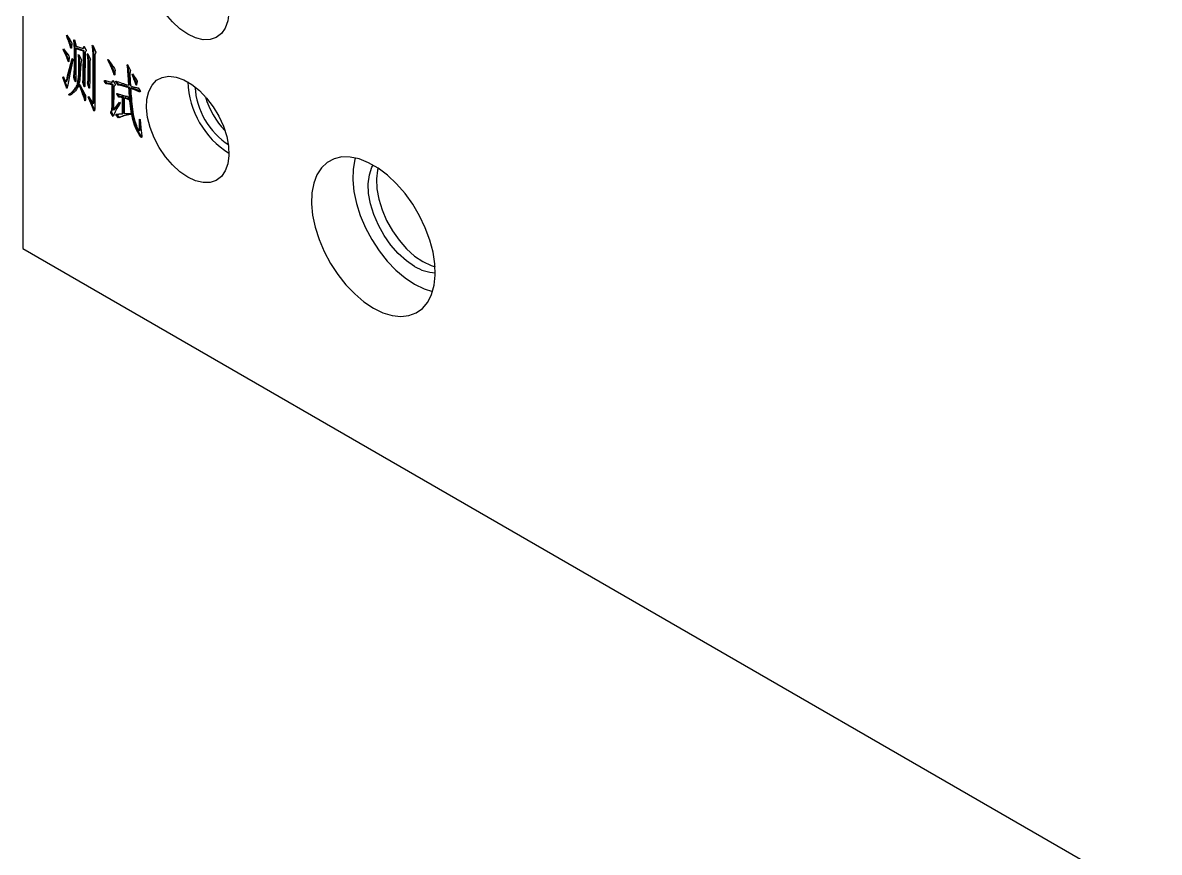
# Model space of a CAD drawing. Extents: x 2 to 292, y 3 to 207.
# Drawn here: x 243.65 to 263.13, y 134.4 to 148.63 of the extents above; entities that cross this region are included whole.
import ezdxf

# ---------------------------------------------------------------- set-up
doc = ezdxf.new("R2010")
doc.units = 0
doc.linetypes.add('SLD-实线', pattern=[0])
doc.layers.get('0').update_dxf_attribs({"linetype": 'CONTINUOUS'})

msp = doc.modelspace()

# ---------------------------------------------------------------- linework, layer by layer
at = {"color": 7, "linetype": 'SLD-实线'}
for p, q in [((243.64598006, 192.11238978), (243.64598006, 144.75302405)), ((244.3947125, 148.40314584), (244.40088912, 148.4148904)), ((244.40493055, 148.40904459), (244.3947125, 148.40314584)), ((244.4049584, 148.3773957), (244.3947125, 148.40314584)), ((244.40088912, 148.4148904), (244.41309485, 148.39723177)), ((244.41910055, 148.38555979), (244.4049584, 148.3773957)), ((244.41309485, 148.39723177), (244.45166554, 148.33860066)), ((244.41910055, 148.38555979), (244.41654013, 148.39199367)), ((244.45166554, 148.33860066), (244.47607489, 148.29980231)), ((244.48632079, 148.25874192), (244.48315766, 148.21706948)), ((244.52293375, 148.3315612), (244.5340837, 148.32982231)), ((244.52896075, 148.25639761), (244.52293375, 148.3315612)), ((244.5431029, 148.2645617), (244.52896075, 148.25639761)), ((244.53197425, 148.17357801), (244.52896075, 148.25639761)), ((244.5340837, 148.32982231), (244.55954883, 148.22342803)), ((244.5431029, 148.2645617), (244.53977751, 148.30603034)), ((244.5461164, 148.1817421), (244.5431029, 148.2645617)), ((244.33775736, 148.16251057), (244.34484014, 148.17599515)), ((244.34972193, 148.16941757), (244.33775736, 148.16251057)), ((244.35207254, 148.13771717), (244.33775736, 148.16251057)), ((244.34484014, 148.17599515), (244.35704376, 148.15955448)), ((244.36621468, 148.14588126), (244.35207254, 148.13771717)), ((244.35704376, 148.15955448), (244.39576617, 148.11023145)), ((244.36621468, 148.14588126), (244.36186723, 148.15341126)), ((244.39576617, 148.11023145), (244.42831197, 148.0679552)), ((244.4790225, 148.18997485), (244.47502122, 148.18766496)), ((244.5310702, 147.81706927), (244.53197425, 148.17357801)), ((244.5461164, 148.1817421), (244.53197425, 148.17357801)), ((244.54521235, 147.82523336), (244.5461164, 148.1817421)), ((244.57263519, 148.18765916), (244.55849305, 148.17949508)), ((244.55849305, 148.17949508), (244.55849305, 147.7532173)), ((244.68656468, 148.13496587), (244.55849305, 148.17949508)), ((244.55954883, 148.22342803), (244.62961164, 148.19829309)), ((244.70070682, 148.14312996), (244.57263519, 148.18765916)), ((244.59811952, 148.07553926), (244.60731174, 148.07962837)), ((244.60731174, 148.07962837), (244.65100538, 147.991072)), ((244.62961164, 148.19829309), (244.67948401, 148.18359468)), ((244.67948401, 148.18359468), (244.69168763, 148.21291441)), ((244.69362615, 148.19175877), (244.67948401, 148.18359468)), ((244.68460696, 147.70859909), (244.68656468, 148.13496587)), ((244.70070682, 148.14312996), (244.68656468, 148.13496587)), ((244.69887765, 148.21706512), (244.69168763, 148.21291441)), ((244.69362615, 148.19175877), (244.70231262, 148.21262547)), ((244.6987491, 147.71676317), (244.70070682, 148.14312996)), ((244.70690475, 148.20534771), (244.72935637, 148.16419965)), ((244.75165627, 148.08555771), (244.76084639, 148.09086599)), ((244.76084797, 148.09086396), (244.75165627, 148.08555771)), ((244.76084639, 148.09086599), (244.80559581, 148.0027441)), ((244.8381416, 148.23537336), (244.8483875, 148.23885299)), ((244.8483875, 148.23885299), (244.9002197, 148.12315312)), ((244.86750087, 148.05623748), (244.85335872, 148.04807339)), ((244.86961032, 147.34200363), (244.86750087, 148.05623748)), ((244.41610835, 147.71327173), (244.48722484, 147.98922909)), ((244.4302505, 147.72143582), (244.50136698, 147.99739318)), ((244.43451088, 147.9587889), (244.43237914, 147.95755827)), ((244.44051559, 148.02437148), (244.43750209, 147.9733922)), ((244.50349773, 147.98331483), (244.45573482, 147.74085409)), ((244.48722484, 147.98922909), (244.49445724, 148.01324093)), ((244.50136698, 147.99739318), (244.48722484, 147.98922909)), ((244.49445724, 148.01324093), (244.50666086, 147.99801822)), ((244.50136698, 147.99739318), (244.50294959, 148.00264843)), ((244.50666086, 147.99801822), (244.50349773, 147.98331483)), ((244.62341161, 147.96573896), (244.60926947, 147.95757487)), ((244.71413715, 148.03796868), (244.71308347, 147.6568404)), ((244.77709799, 148.02612805), (244.76295584, 148.01796396)), ((244.76491567, 147.98272977), (244.76295584, 148.01796396)), ((244.77905781, 147.99089385), (244.76491567, 147.98272977)), ((244.78116726, 147.95453054), (244.76702512, 147.94636646)), ((244.76702512, 147.69494891), (244.76702512, 147.94636646)), ((244.77905781, 147.99089385), (244.77709799, 148.02612805)), ((244.78116726, 147.70311299), (244.78116726, 147.95453054)), ((244.79339219, 147.91826952), (244.79339219, 147.62579063)), ((244.85546817, 147.33383954), (244.85335872, 148.04807339)), ((244.88183735, 148.03041507), (244.8839468, 147.26224433)), ((245.10211996, 147.98780845), (245.10829869, 148.00059697)), ((245.11277686, 147.99396055), (245.10211996, 147.98780845)), ((245.43480611, 147.90032073), (245.44294256, 147.90971716)), ((245.44477358, 147.90607483), (245.43480611, 147.90032073)), ((245.44294256, 147.90971716), (245.49371897, 147.80872029)), ((244.33173036, 147.68907987), (244.34077086, 147.69917237)), ((244.34288103, 147.69551702), (244.33173036, 147.68907987)), ((244.33881314, 147.66863565), (244.33173036, 147.68907987)), ((244.35295528, 147.67679973), (244.33881314, 147.66863565)), ((244.37331666, 147.57703292), (244.33881314, 147.66863565)), ((244.34077086, 147.69917237), (244.34996309, 147.68325218)), ((244.34996309, 147.68325218), (244.37030316, 147.64575901)), ((244.35295528, 147.67679973), (244.35205755, 147.67939131)), ((244.3874588, 147.585197), (244.35295528, 147.67679973)), ((244.39983545, 147.64854568), (244.41610835, 147.71327173)), ((244.4139776, 147.65670977), (244.4302505, 147.72143582)), ((244.4302505, 147.72143582), (244.41610835, 147.71327173)), ((244.45573482, 147.74085409), (244.42831197, 147.61575111)), ((244.5370759, 147.69734951), (244.52293375, 147.68918542)), ((244.53001653, 147.66508732), (244.52293375, 147.68918542)), ((244.53797995, 147.73788896), (244.5238378, 147.72972487)), ((244.54415868, 147.67325141), (244.53001653, 147.66508732)), ((244.54116648, 147.63046358), (244.53001653, 147.66508732)), ((244.54521235, 147.82523336), (244.5310702, 147.81706927)), ((244.54415868, 147.67325141), (244.5370759, 147.69734951)), ((244.55530862, 147.63862767), (244.54415868, 147.67325141)), ((244.55849305, 147.7532173), (244.5563836, 147.66987524)), ((244.6987491, 147.71676317), (244.68460696, 147.70859909)), ((244.78116726, 147.70311299), (244.76702512, 147.69494891)), ((245.20593397, 147.85741158), (245.21813759, 147.838535)), ((245.22007611, 147.76344246), (245.20593397, 147.75527837)), ((245.21000114, 147.74231682), (245.20593397, 147.75527837)), ((245.22396508, 147.75037803), (245.21000114, 147.74231682)), ((245.22400842, 147.75091162), (245.22007611, 147.76344246)), ((245.22732982, 147.79216587), (245.22326054, 147.74162209)), ((245.46416537, 147.80574588), (245.45002323, 147.7975818)), ((245.45303673, 147.73355232), (245.45002323, 147.7975818)), ((245.46717887, 147.74171641), (245.45303673, 147.73355232)), ((245.46222685, 147.55321275), (245.45303673, 147.73355232)), ((245.46717887, 147.74171641), (245.46416537, 147.80574588)), ((245.47636899, 147.56137684), (245.46717887, 147.74171641)), ((245.51918199, 147.73521208), (245.52626266, 147.74643596)), ((245.5299059, 147.74140286), (245.51918199, 147.73521208)), ((245.52626266, 147.74643596), (245.56995841, 147.68606417)), ((245.56995841, 147.68606417), (245.59135426, 147.65492127)), ((244.3874588, 147.585197), (244.37331666, 147.57703292)), ((244.38552028, 147.5418009), (244.37331666, 147.57703292)), ((244.39966242, 147.54996499), (244.38552028, 147.5418009)), ((244.39966242, 147.54996499), (244.3874588, 147.585197)), ((244.38864546, 147.61484214), (244.40278761, 147.62300622)), ((244.4139776, 147.65670977), (244.39983545, 147.64854568)), ((244.42831197, 147.61575111), (244.41203907, 147.53345168)), ((244.55530862, 147.63862767), (244.54116648, 147.63046358)), ((244.61544819, 147.55226211), (244.62252886, 147.56226803)), ((244.62509202, 147.55782937), (244.61544819, 147.55226211)), ((244.62252886, 147.53303706), (244.61544819, 147.55226211)), ((244.62252886, 147.56226803), (244.63473248, 147.54112953)), ((244.63517493, 147.54033747), (244.62252886, 147.53303706)), ((244.65100538, 147.46492294), (244.62252886, 147.53303706)), ((244.63473248, 147.54112953), (244.67240123, 147.47362343)), ((244.66514753, 147.47308703), (244.64258, 147.52706561)), ((244.66514753, 147.47308703), (244.65100538, 147.46492294)), ((244.67240123, 147.47362343), (244.71308347, 147.40316093)), ((244.69166632, 147.63263828), (244.67752418, 147.62447419)), ((244.69257037, 147.60288662), (244.67842823, 147.59472254)), ((244.68566063, 147.57053806), (244.67842823, 147.59472254)), ((244.69980277, 147.57870215), (244.68566063, 147.57053806)), ((244.69470113, 147.54409183), (244.68566063, 147.57053806)), ((244.69980277, 147.57870215), (244.69257037, 147.60288662)), ((244.70884327, 147.55225592), (244.69470113, 147.54409183)), ((244.70884327, 147.55225592), (244.69980277, 147.57870215)), ((244.71308347, 147.6568404), (244.71097403, 147.56184074)), ((244.77604431, 147.58514586), (244.76190217, 147.57698177)), ((244.77003862, 147.5500147), (244.76190217, 147.57698177)), ((244.77709799, 147.62560015), (244.76295584, 147.61743606)), ((244.78418076, 147.55817878), (244.77003862, 147.5500147)), ((244.77922874, 147.51878426), (244.77003862, 147.5500147)), ((244.78418076, 147.55817878), (244.77604431, 147.58514586)), ((244.79337088, 147.52694835), (244.77922874, 147.51878426)), ((244.79337088, 147.52694835), (244.78418076, 147.55817878)), ((244.79339219, 147.62579063), (244.79233641, 147.53244462)), ((245.06442991, 147.62780264), (245.05028777, 147.61963856)), ((245.07876639, 147.57501118), (245.05028777, 147.61963856)), ((245.05239722, 147.63721214), (245.06656066, 147.63251563)), ((245.09290854, 147.58317527), (245.06442991, 147.62780264)), ((245.06656066, 147.63251563), (245.12050231, 147.61668603)), ((245.09290854, 147.58317527), (245.07876639, 147.57501118)), ((245.12050231, 147.61668603), (245.14686938, 147.60964236)), ((245.14686938, 147.60964236), (245.17338817, 147.60129314)), ((245.17338817, 147.60129314), (245.19161879, 147.62835151)), ((245.18753032, 147.60945723), (245.17338817, 147.60129314)), ((245.17640167, 147.18615004), (245.18046884, 147.55858013)), ((245.19461099, 147.56674421), (245.18046884, 147.55858013)), ((245.18753032, 147.60945723), (245.20079182, 147.62914047)), ((245.19054382, 147.19431413), (245.19461099, 147.56674421)), ((245.1965965, 147.63122508), (245.19161879, 147.62835151)), ((245.20698764, 147.48689712), (245.20382452, 147.12334203)), ((245.20894747, 147.61608596), (245.22522037, 147.57972276)), ((245.24661622, 147.62478797), (245.26077756, 147.62026668)), ((245.26075836, 147.61416194), (245.24661622, 147.60599785)), ((245.28021568, 147.55615236), (245.24661622, 147.60599785)), ((245.29435783, 147.56431644), (245.26075836, 147.61416194)), ((245.29435783, 147.56431644), (245.28021568, 147.55615236)), ((245.47636899, 147.56137684), (245.46222685, 147.55321275)), ((245.47938249, 147.51735666), (245.46524035, 147.50919258)), ((245.48769197, 147.62550779), (245.49175915, 147.54329787)), ((245.49175915, 147.54329787), (245.54148189, 147.52624992)), ((245.50891479, 147.50744178), (245.49477264, 147.4992777)), ((245.58816983, 147.61306109), (245.57402769, 147.604897)), ((245.58321781, 147.57384056), (245.57402769, 147.604897)), ((245.59735995, 147.58200465), (245.58321781, 147.57384056)), ((245.58728708, 147.56435888), (245.58321781, 147.57384056)), ((245.59927892, 147.57128162), (245.58728708, 147.56435888)), ((245.59735995, 147.58200465), (245.58816983, 147.61306109)), ((245.59992037, 147.57603677), (245.59735995, 147.58200465)), ((245.60461365, 147.61072928), (245.59843493, 147.5650559)), ((245.62390005, 147.51155577), (245.65749952, 147.45579449)), ((244.44953479, 147.40373205), (244.43539264, 147.39556796)), ((244.43539264, 147.39556796), (244.44247542, 147.40087483)), ((244.44247542, 147.37494852), (244.43539264, 147.39556796)), ((244.45661756, 147.40903892), (244.44247542, 147.40087483)), ((244.45661756, 147.38311261), (244.44247542, 147.37494852)), ((244.45467904, 147.38095428), (244.44247542, 147.37494852)), ((244.44953479, 147.40373205), (244.45661756, 147.40903892)), ((244.45661756, 147.38311261), (244.44953479, 147.40373205)), ((244.46882118, 147.38911837), (244.45467904, 147.38095428)), ((244.46882118, 147.38911837), (244.45661756, 147.38311261)), ((244.71902239, 147.29506012), (244.71097403, 147.29041389)), ((244.7222736, 147.35905616), (244.72016415, 147.30511906)), ((244.76792917, 147.34922796), (244.77515946, 147.35914873)), ((244.77795054, 147.35501317), (244.76792917, 147.34922796)), ((244.77711929, 147.32513128), (244.76792917, 147.34922796)), ((244.77515946, 147.35914873), (244.78419996, 147.34575083)), ((244.79126143, 147.33329536), (244.77711929, 147.32513128)), ((244.83000515, 147.20412652), (244.77711929, 147.32513128)), ((244.78419996, 147.34575083), (244.82804743, 147.27102395)), ((244.79126143, 147.33329536), (244.79080203, 147.33449989)), ((244.8441473, 147.2122906), (244.79126143, 147.33329536)), ((244.85335872, 147.27763931), (244.85546817, 147.33383954)), ((244.86750087, 147.28580339), (244.85335872, 147.27763931)), ((244.86961032, 147.34200363), (244.85546817, 147.33383954)), ((244.86750087, 147.28580339), (244.86961032, 147.34200363)), ((245.27702915, 147.40520043), (245.26288701, 147.39703634)), ((245.29136563, 147.34997305), (245.26288701, 147.39703634)), ((245.26484683, 147.41121642), (245.28021568, 147.40582405)), ((245.27702915, 147.40520043), (245.27585747, 147.40735273)), ((245.30550778, 147.35813714), (245.27702915, 147.40520043)), ((245.30550778, 147.35813714), (245.29136563, 147.34997305)), ((245.37059726, 147.34874879), (245.35645512, 147.34058471)), ((245.35645512, 147.06463523), (245.35645512, 147.34058471)), ((245.37059726, 147.07279932), (245.37059726, 147.34874879)), ((245.40103361, 147.33952997), (245.38689146, 147.33136588)), ((245.38689146, 147.33136588), (245.38689146, 147.06829074)), ((245.45497525, 147.32248363), (245.44083311, 147.31431954)), ((245.46524035, 147.30597134), (245.44083311, 147.31431954)), ((245.44188678, 147.36886612), (245.4673498, 147.32249974)), ((245.47938249, 147.31413543), (245.45497525, 147.32248363)), ((245.47938249, 147.31413543), (245.46524035, 147.30597134)), ((245.65920294, 147.44372896), (245.65448602, 147.44100594)), ((244.8441473, 147.2122906), (244.83000515, 147.20412652)), ((244.851401, 147.14949565), (244.83000515, 147.20412652)), ((244.86554315, 147.15765974), (244.8441473, 147.2122906)), ((244.84750874, 147.23858382), (244.86165089, 147.24674791)), ((244.86554315, 147.25752981), (244.851401, 147.24936572)), ((244.86554315, 147.15765974), (244.851401, 147.14949565)), ((244.87730212, 147.13131597), (244.86554315, 147.15765974)), ((244.8839468, 147.21404923), (244.88183735, 147.19073263)), ((244.8839468, 147.26224433), (244.8839468, 147.21404923)), ((245.17125742, 147.08800447), (245.15711528, 147.07984039)), ((245.17321725, 147.11158022), (245.1590751, 147.10341614)), ((245.20229857, 147.03733744), (245.17125742, 147.08800447)), ((245.19054382, 147.19431413), (245.17640167, 147.18615004)), ((245.20382452, 147.12334203), (245.30552908, 147.26315264)), ((245.21796666, 147.13150612), (245.20382452, 147.12334203)), ((245.21796666, 147.13150612), (245.30889217, 147.25649946)), ((245.30552908, 147.26315264), (245.3147192, 147.24497296)), ((245.19372824, 147.02007752), (245.15711528, 147.07984039)), ((245.26376975, 147.05112644), (245.24962761, 147.04296236)), ((245.28925618, 146.99189826), (245.24962761, 147.04296236)), ((245.25068339, 147.05992747), (245.26695628, 147.059929)), ((245.30338779, 147.00007572), (245.26376975, 147.05112644)), ((245.31044077, 147.00414831), (245.2927631, 146.99394321)), ((245.37059726, 147.07279932), (245.35645512, 147.06463523)), ((245.38689146, 147.06829074), (245.49371897, 147.07238902)), ((245.49371897, 147.07238902), (245.49884192, 147.04942352)), ((245.64725362, 146.80628521), (245.64936307, 146.97314314)), ((245.64936307, 146.97314314), (245.66156669, 146.96836006)), ((245.66139577, 146.8144493), (245.66308796, 146.94826903)), ((245.66156669, 146.96836006), (245.67271664, 146.82098948)), ((245.64419165, 146.77718171), (245.6583338, 146.78534579)), ((245.66139577, 146.8144493), (245.64725362, 146.80628521)), ((245.67271664, 146.82098948), (245.68492237, 146.68362547)), ((245.67977811, 146.68065214), (245.66563597, 146.67248805)), ((245.68562388, 146.67303103), (245.67977811, 146.68065214)), ((245.68492237, 146.68362547), (245.68597604, 146.66770574)), ((243.64598006, 144.75302405), (285.3652783, 120.66898582))]:
    msp.add_line(p, q, dxfattribs=at)
at = {"color": 7, "linetype": 'SLD-实线', "flags": 128}
for points in [[(246.4744066, 148.42772325), (246.34058614, 148.51973157), (246.21160203, 148.63792703), (246.09211571, 148.77803811), (245.98644724, 148.93499868), (245.89841512, 149.10313668), (245.83119933, 149.27637598), (245.78723173, 149.44845427), (245.76810128, 149.61315292), (245.77449706, 149.76451848), (245.80618939, 149.8970817), (245.86203396, 150.00604971), (245.94000985, 150.08748496), (246.03730163, 150.13844389), (246.15039216, 150.15708402), (246.27519109, 150.14273332), (246.4071908, 150.09590971), (246.54162028, 150.01830522), (246.67362211, 149.91272399), (246.79842103, 149.78298491), (246.91151051, 149.63377384), (247.00880229, 149.47048421), (247.08677818, 149.29901993), (247.14262275, 149.12557514), (247.17431613, 148.95642014), (247.18071191, 148.79767016), (247.1615804, 148.65505967), (247.11761281, 148.53374528), (247.05039807, 148.43811107), (246.96236595, 148.3716128), (246.85669748, 148.33665445), (246.73721116, 148.33449934), (246.60822705, 148.36522576), (246.4744066, 148.42772325)], [(246.4744066, 145.97810071), (246.34058614, 146.07011025), (246.21160203, 146.18830572), (246.09211571, 146.32841436), (245.98644724, 146.48537493), (245.89841512, 146.65351293), (245.83119933, 146.82675345), (245.78723173, 146.99883173), (245.76810128, 147.16353038), (245.77449706, 147.31489595), (245.80618939, 147.44745917), (245.86203396, 147.55642718), (245.94000985, 147.63786243), (246.03730163, 147.68882135), (246.15039216, 147.70746148), (246.27519109, 147.69311079), (246.4071908, 147.64628718), (246.54162028, 147.56868269), (246.67362211, 147.46310146), (246.79842103, 147.33336238), (246.91151051, 147.18415131), (247.00880229, 147.02086168), (247.08677818, 146.84939739), (247.14262275, 146.67595261), (247.17431613, 146.50679761), (247.18071191, 146.34804762), (247.1615804, 146.20543713), (247.11761281, 146.08412275), (247.05039807, 145.98848732), (246.96236595, 145.92198905), (246.85669748, 145.8870307), (246.73721116, 145.88487802), (246.60822705, 145.91560444), (246.4744066, 145.97810071)], [(249.65638724, 143.73291237), (249.81829541, 143.65379745), (249.97640931, 143.6052473), (250.12702318, 143.58839619), (250.26660406, 143.60364349), (250.39188346, 143.65062752), (250.49992269, 143.72824867), (250.58818978, 143.8346883), (250.65461638, 143.96745127), (250.6976462, 144.12342321), (250.71626879, 144.29895318), (250.71004897, 144.48992186), (250.67913215, 144.69185653), (250.62424325, 144.90002293), (250.54666776, 145.10954203), (250.44822642, 145.31550204), (250.33122361, 145.51307697), (250.19840414, 145.6976331), (250.0528795, 145.86484828), (249.89806148, 146.01080004), (249.73757998, 146.13206908), (249.5751945, 146.22581223), (249.41471194, 146.28983179), (249.25989392, 146.32262911), (249.11436928, 146.32343311), (248.98154981, 146.29222706), (248.864547, 146.22974071), (248.76610566, 146.13743866), (248.68853017, 146.0174863), (248.63364128, 145.87269328), (248.60272445, 145.70645441), (248.59650463, 145.52266698), (248.61512827, 145.32563522), (248.65815704, 145.11998272), (248.72458364, 144.91052523), (248.81285178, 144.70217398), (248.92089101, 144.49981338), (249.04616936, 144.30818544), (249.18575129, 144.13178089), (249.33636411, 143.97473753), (249.49447801, 143.84073325), (249.65638724, 143.73291237)], [(249.34854103, 146.30752644), (249.34074807, 146.28089734), (249.30983125, 146.11465847), (249.30361143, 145.93087104), (249.32223507, 145.73383929), (249.36526384, 145.52818678), (249.43169044, 145.31872929), (249.51995858, 145.11037804), (249.62799781, 144.90801745), (249.75327616, 144.71638951), (249.89285809, 144.53998495), (250.04347091, 144.3829416), (250.20158481, 144.24893732), (250.36349404, 144.14111644)], [(250.36349404, 144.44731895), (250.22145283, 144.54407909), (250.08397614, 144.66725509), (249.95548515, 144.81288811), (249.84010604, 144.97629406), (249.74155091, 145.1522249), (249.66298391, 145.33502368), (249.60693282, 145.5188144), (249.57519835, 145.69769298), (249.5687994, 145.86590737), (249.58794355, 146.01805224), (249.63201335, 146.14923744), (249.65093413, 146.18566539)], [(249.73741284, 146.13217956), (249.7293649, 146.09969305), (249.71022075, 145.94754818), (249.71661969, 145.77933378), (249.74835416, 145.6004552), (249.80440526, 145.41666449), (249.88297225, 145.23386571), (249.98152739, 145.05793487), (250.09690649, 144.89452891), (250.22539748, 144.7488959), (250.36287418, 144.6257199), (250.50491538, 144.52895976)], [(250.50491538, 144.52895976), (250.64695658, 144.46172261), (250.71396059, 144.44056552)], [(250.36349404, 144.14111644), (250.52540221, 144.06200151), (250.67133989, 144.01612462)]]:
    msp.add_lwpolyline(points, dxfattribs=at)
at = {"color": 7, "linetype": 'SLD-实线'}
for centre, radius, start, end in [((247.99485478, 147.67237681), 1.52167851, 182.30482435, 237.689803038), ((247.86388295, 147.59744639), 1.26758871, 183.182760316, 237.430588416), ((248.0985356, 147.73223281), 1.37238447, 195.910578127, 224.084099947), ((250.74177516, 145.05040462), 0.71190514, 237.902304543, 268.008238977)]:
    msp.add_arc(centre, radius, start, end, dxfattribs=at)
for points, knots in [([(244.47502052, 148.18766511), (244.47436979, 148.18784146), (244.4729655, 148.18822203), (244.47095429, 148.19041174), (244.46961945, 148.19345244), (244.46834434, 148.19730237), (244.46685638, 148.2027097), (244.46518192, 148.21002929), (244.46255338, 148.22033159), (244.45784365, 148.23452544), (244.45171401, 148.25299514), (244.44390425, 148.27448592), (244.435934, 148.29664085), (244.42839949, 148.31709006), (244.42166374, 148.33457501), (244.4159513, 148.34913198), (244.41115856, 148.36053528), (244.4081551, 148.36896017), (244.40582686, 148.37420924), (244.40514751, 148.37670014), (244.40495773, 148.37739597)], [0, 0, 0, 0, 0.0132842984, 0.0286679546, 0.0401835726, 0.060509159, 0.0886441275, 0.1247361335, 0.1761661698, 0.2503090861, 0.3456231348, 0.4639770066, 0.5850574985, 0.690812298, 0.7826377919, 0.8578122757, 0.9180907887, 0.9610597504, 0.9891221124, 1, 1, 1, 1]), ([(244.4820279, 148.20744825), (244.48120281, 148.21072271), (244.47837559, 148.22194291), (244.47026084, 148.24928198), (244.45562251, 148.28941908), (244.43803207, 148.33753492), (244.42541008, 148.36955396), (244.41910055, 148.38555979)], [0, 0, 0, 0, 0.0555743157, 0.1904296872, 0.4603195847, 0.7302221354, 1, 1, 1, 1]), ([(244.47607523, 148.29980255), (244.47777405, 148.29649226), (244.48060215, 148.29098148), (244.48396597, 148.28324335), (244.48520027, 148.27620744), (244.4857002, 148.26931947), (244.48612383, 148.26320901), (244.48627369, 148.25981298), (244.48632097, 148.25874159)], [0, 0, 0, 0, 0.2391319468, 0.3980921553, 0.5391626639, 0.7403666182, 0.9180895342, 1, 1, 1, 1]), ([(244.43237921, 147.95755795), (244.4316643, 147.95773802), (244.43013394, 147.95812378), (244.42744354, 147.96185782), (244.42509592, 147.9680873), (244.42178305, 147.97619717), (244.41775053, 147.98708801), (244.41202826, 148.00110618), (244.4044179, 148.02054668), (244.3949601, 148.04412559), (244.38473114, 148.06947335), (244.37382905, 148.09397933), (244.36322414, 148.1166248), (244.35569464, 148.13086573), (244.3520722, 148.13771702)], [0.00000655014, 0.00000655014, 0.00000655014, 0.00000655014, 0.01493523053, 0.03196401334, 0.06302426615, 0.1169981312, 0.16428647688, 0.24053664315, 0.3461288286, 0.48160380122, 0.62578873641, 0.76024314405, 0.88465011805, 0.99999398315, 0.99999398315, 0.99999398315, 0.99999398315]), ([(244.44652135, 147.96572204), (244.44580644, 147.9659021), (244.44427608, 147.96628787), (244.44158567, 147.9700219), (244.43923805, 147.97625138), (244.43592518, 147.98436125), (244.43189267, 147.9952521), (244.4261704, 148.00927026), (244.41856003, 148.02871077), (244.40910224, 148.05228967), (244.39887328, 148.07763743), (244.38797119, 148.10214341), (244.37736628, 148.12478888), (244.36983677, 148.13902981), (244.36621433, 148.1458811)], [0.00000655014, 0.00000655014, 0.00000655014, 0.00000655014, 0.01493523053, 0.03196401334, 0.06302426615, 0.1169981312, 0.16428647688, 0.24053664315, 0.3461288286, 0.48160380122, 0.62578873641, 0.76024314405, 0.88465011805, 0.99999398315, 0.99999398315, 0.99999398315, 0.99999398315]), ([(244.42831197, 148.0679552), (244.43104218, 148.06402008), (244.43647751, 148.05618601), (244.44008096, 148.04043028), (244.44035034, 148.03047706), (244.44051559, 148.02437148)], [0, 0, 0, 0, 0.280657616, 0.5587353294, 1, 1, 1, 1]), ([(244.48315766, 148.21706948), (244.48263245, 148.21119757), (244.48184688, 148.20241491), (244.47977408, 148.19327862), (244.47907038, 148.18809234), (244.4769534, 148.18717693), (244.4756708, 148.18750089), (244.47502122, 148.18766496)], [0, 0, 0, 0, 0.5007135258, 0.748920396, 0.8758938654, 0.9371446349, 1, 1, 1, 1]), ([(244.60926985, 147.95757432), (244.60897391, 147.96511129), (244.60838422, 147.98012908), (244.60754629, 147.9994107), (244.60647177, 148.01666252), (244.60432677, 148.03324083), (244.60166002, 148.05318568), (244.59936213, 148.06769616), (244.59812008, 148.07553932)], [0, 0, 0, 0, 0.1966965631, 0.3919274996, 0.5021607208, 0.6413107103, 0.8061222873, 1, 1, 1, 1]), ([(244.62341161, 147.96573896), (244.6228876, 147.98707694), (244.62210568, 148.01891756), (244.61682834, 148.05271892), (244.61508761, 148.06386831)], [0, 0, 0, 0, 0.6701497844, 1, 1, 1, 1]), ([(244.6916878, 148.21291417), (244.692257, 148.21480978), (244.69314819, 148.21777771), (244.69694222, 148.21980457), (244.70232632, 148.21337646), (244.70509933, 148.20851436), (244.70690518, 148.20534795)], [0, 0, 0, 0, 0.27853517481, 0.43609846353, 0.63274933467, 0.99996246423, 0.99996246423, 0.99996246423, 0.99996246423]), ([(244.72528709, 148.13714504), (244.72211493, 148.12967593), (244.71573013, 148.11464238), (244.71501151, 148.07893948), (244.71446881, 148.05350976), (244.71413715, 148.03796868)], [0, 0, 0, 0, 0.2774363326, 0.5584134874, 1, 1, 1, 1]), ([(244.72935596, 148.16420016), (244.73078882, 148.1617121), (244.73321895, 148.15749233), (244.73487355, 148.15157673), (244.73378219, 148.14822401), (244.73198614, 148.14518516), (244.72911451, 148.14130768), (244.72666871, 148.1386466), (244.7252878, 148.13714414)], [0, 0, 0, 0, 0.20634053, 0.3499545357, 0.4340639588, 0.5640859702, 0.7538811108, 1, 1, 1, 1]), ([(244.76295584, 148.01796396), (244.76102443, 148.03052295), (244.75757546, 148.0529498), (244.75346492, 148.07559414), (244.75165627, 148.08555771)], [0, 0, 0, 0, 0.5599976987, 1, 1, 1, 1]), ([(244.77709799, 148.02612805), (244.77519368, 148.03867811), (244.77276471, 148.05468595), (244.76986587, 148.07084829), (244.76923971, 148.07433944)], [0, 0, 0, 0, 0.7839950934, 1, 1, 1, 1]), ([(244.85335872, 148.04807339), (244.85256361, 148.06886083), (244.851254, 148.10309944), (244.8490312, 148.15104509), (244.8436814, 148.19319413), (244.83998835, 148.22131246), (244.8381416, 148.23537336)], [0, 0, 0, 0, 0.3400030537, 0.5600129868, 0.7799792536, 1, 1, 1, 1]), ([(244.86750087, 148.05623748), (244.86670614, 148.07702486), (244.86539717, 148.11126338), (244.86317086, 148.15920953), (244.85862987, 148.19506475), (244.85576926, 148.21688525), (244.85475145, 148.224649)], [0, 0, 0, 0, 0.3771651481, 0.621222012, 0.865230437, 1, 1, 1, 1]), ([(244.9002197, 148.12315312), (244.89365259, 148.10838138), (244.88190032, 148.08194642), (244.88185663, 148.04619067), (244.88183735, 148.03041507)], [0, 0, 0, 0, 0.5587953737, 1, 1, 1, 1]), ([(244.43750209, 147.9733922), (244.43712188, 147.96987914), (244.43658823, 147.9649483), (244.4356735, 147.95833618), (244.43345614, 147.95781259), (244.43237914, 147.95755827)], [0, 0, 0, 0, 0.5603091332, 0.7864373458, 1, 1, 1, 1]), ([(244.44247584, 147.4008741), (244.44287852, 147.40110415), (244.44456561, 147.40206803), (244.44821492, 147.40444449), (244.45446242, 147.40818154), (244.46137829, 147.41215733), (244.4682543, 147.41673667), (244.47451388, 147.42179726), (244.48155743, 147.42829815), (244.48977654, 147.43563272), (244.49859163, 147.44479005), (244.50854462, 147.45490352), (244.51922491, 147.46660093), (244.53460008, 147.48349959), (244.55264601, 147.50665743), (244.56994854, 147.53861009), (244.58292153, 147.57329342), (244.59024642, 147.61113148), (244.59484918, 147.64789225), (244.59925102, 147.68052246), (244.60239902, 147.70899443), (244.60471765, 147.73364713), (244.60644786, 147.75561668), (244.60766003, 147.77603241), (244.60839769, 147.79556465), (244.60898971, 147.82016308), (244.60922275, 147.8501921), (244.60976545, 147.88565906), (244.61004869, 147.92122858), (244.60953032, 147.94541922), (244.60926985, 147.95757432)], [0.00000143657, 0.00000143657, 0.00000143657, 0.00000143657, 0.00279292931, 0.01169710268, 0.02618647501, 0.04661051657, 0.05971284202, 0.07583278708, 0.0946478488, 0.11647249614, 0.14121052362, 0.16916162799, 0.19984117307, 0.23359729423, 0.30239576992, 0.36776398438, 0.43100124847, 0.49234692915, 0.5499865259, 0.60032951254, 0.64359527466, 0.67982690607, 0.71154176059, 0.74172365559, 0.76989302523, 0.79656444914, 0.84791717029, 0.89828254652, 0.94888994206, 1, 1, 1, 1]), ([(244.65100538, 147.991072), (244.64529583, 147.94630534), (244.63384471, 147.85652088), (244.63198964, 147.71156284), (244.61461632, 147.56758169), (244.55829673, 147.44606102), (244.48921906, 147.40265703), (244.45467904, 147.38095428)], [0, 0, 0, 0, 0.1860645323, 0.3731728892, 0.5600759955, 0.7800304131, 1, 1, 1, 1]), ([(244.45661798, 147.40903818), (244.45702065, 147.40926823), (244.45870774, 147.41023211), (244.46235705, 147.41260857), (244.46860456, 147.41634562), (244.47552042, 147.42032141), (244.48239644, 147.42490075), (244.48865601, 147.42996134), (244.49569957, 147.43646223), (244.50391868, 147.4437968), (244.51273376, 147.45295414), (244.52268676, 147.4630676), (244.53336705, 147.47476501), (244.54874222, 147.49166367), (244.56678815, 147.51482151), (244.58409068, 147.54677417), (244.59706366, 147.5814575), (244.60438856, 147.61929556), (244.60899132, 147.65605633), (244.61339316, 147.68868654), (244.61654115, 147.71715851), (244.61885979, 147.74181121), (244.62059, 147.76378077), (244.62180217, 147.78419649), (244.62253983, 147.80372874), (244.62313185, 147.82832716), (244.62336489, 147.85835618), (244.62390759, 147.89382315), (244.62419082, 147.92939266), (244.62367246, 147.9535833), (244.62341199, 147.9657384)], [0.00000143657, 0.00000143657, 0.00000143657, 0.00000143657, 0.00279292931, 0.01169710268, 0.02618647501, 0.04661051657, 0.05971284202, 0.07583278708, 0.0946478488, 0.11647249614, 0.14121052362, 0.16916162799, 0.19984117307, 0.23359729423, 0.30239576992, 0.36776398438, 0.43100124847, 0.49234692915, 0.5499865259, 0.60032951254, 0.64359527466, 0.67982690607, 0.71154176059, 0.74172365559, 0.76989302523, 0.79656444914, 0.84791717029, 0.89828254652, 0.94888994206, 1, 1, 1, 1]), ([(244.76702512, 147.94636646), (244.76665842, 147.95314047), (244.76600357, 147.96523758), (244.7652481, 147.97738468), (244.76491567, 147.98272977)], [0, 0, 0, 0, 0.55996952133, 1, 1, 1, 1]), ([(244.78116726, 147.95453054), (244.78080057, 147.96130456), (244.78014571, 147.97340167), (244.77939024, 147.98554876), (244.77905781, 147.99089385)], [0, 0, 0, 0, 0.55996952133, 1, 1, 1, 1]), ([(244.80559633, 148.00274346), (244.80453271, 147.9992428), (244.80261863, 147.99294299), (244.80016899, 147.98439128), (244.79847398, 147.97772159), (244.79730572, 147.97184608), (244.79675345, 147.96428982), (244.79579879, 147.9533094), (244.79459717, 147.93747506), (244.79382748, 147.92521092), (244.79339184, 147.91826958)], [0, 0, 0, 0, 0.138570266, 0.2493714869, 0.3342538928, 0.3933485359, 0.464860213, 0.5888916286, 0.7673178123, 1, 1, 1, 1]), ([(245.20593358, 147.75527851), (245.20059035, 147.77056314), (245.19041477, 147.799671), (245.1773632, 147.83237667), (245.16763318, 147.85396182), (245.16180665, 147.86692104), (245.15469493, 147.88196729), (245.14639187, 147.89905535), (245.13706448, 147.91824507), (245.12644846, 147.93950592), (245.1147526, 147.96295666), (245.10645139, 147.97928729), (245.10212012, 147.98780804)], [0, 0, 0, 0, 0.1945655262, 0.3705279808, 0.4167811805, 0.4724345769, 0.5373130933, 0.611445153, 0.6943375902, 0.7865082657, 0.8886075442, 1, 1, 1, 1]), ([(245.10829869, 148.00059697), (245.12633612, 147.97369501), (245.15854571, 147.92565595), (245.19145427, 147.87826396), (245.20593397, 147.85741158)], [0, 0, 0, 0, 0.5600019979, 1, 1, 1, 1]), ([(245.22007611, 147.76344246), (245.2033731, 147.80744498), (245.17705617, 147.87677443), (245.14244395, 147.94413179), (245.12979967, 147.96873828)], [0, 0, 0, 0, 0.63468735453, 1, 1, 1, 1]), ([(245.45002328, 147.79758128), (245.44931825, 147.80670271), (245.44795014, 147.82440294), (245.44434132, 147.85083458), (245.44030548, 147.87588451), (245.43659924, 147.89235139), (245.43480552, 147.90032087)], [0, 0, 0, 0, 0.27405887815, 0.53181382736, 0.7734078395, 0.99999241063, 0.99999241063, 0.99999241063, 0.99999241063]), ([(245.46416537, 147.80574588), (245.46262287, 147.82446535), (245.46032763, 147.85231985), (245.45429917, 147.88149369), (245.45232211, 147.89106141)], [0, 0, 0, 0, 0.6720445997, 1, 1, 1, 1]), ([(244.52293442, 147.68918475), (244.52205872, 147.69209465), (244.52029248, 147.69796372), (244.51914223, 147.70542183), (244.51943274, 147.71147606), (244.52020275, 147.71698058), (244.52177017, 147.72314191), (244.52311542, 147.72742353), (244.52383846, 147.72972479)], [0, 0, 0, 0, 0.1847459183, 0.372620656, 0.4836814048, 0.6249430032, 0.7984156987, 1, 1, 1, 1]), ([(244.52383846, 147.72972479), (244.5249942, 147.7332723), (244.5270033, 147.73943911), (244.52888072, 147.74744832), (244.52950204, 147.7541672), (244.52971032, 147.7605531), (244.53012644, 147.76842743), (244.52992299, 147.78137007), (244.53021939, 147.79779334), (244.53079353, 147.81079265), (244.53107075, 147.81706906)], [0, 0, 0, 0, 0.1436048046, 0.2496350895, 0.3026753199, 0.3743479085, 0.461071397, 0.5665481703, 0.7907179672, 1, 1, 1, 1]), ([(244.53707656, 147.69734883), (244.53620086, 147.70025873), (244.53443462, 147.7061278), (244.53328436, 147.71358591), (244.53357488, 147.71964014), (244.53434488, 147.72514466), (244.53591231, 147.73130599), (244.53725755, 147.73558761), (244.53798059, 147.73788887)], [0, 0, 0, 0, 0.1847459183, 0.372620656, 0.4836814048, 0.6249430032, 0.7984156987, 1, 1, 1, 1]), ([(244.53798059, 147.73788887), (244.53913634, 147.74143638), (244.54114543, 147.74760319), (244.54302286, 147.7556124), (244.54364417, 147.76233128), (244.54385246, 147.76871718), (244.54426857, 147.77659151), (244.54406512, 147.78953415), (244.54436153, 147.80595742), (244.54493567, 147.81895673), (244.54521288, 147.82523315)], [0, 0, 0, 0, 0.1436048046, 0.2496350895, 0.3026753199, 0.3743479085, 0.461071397, 0.5665481703, 0.7907179672, 1, 1, 1, 1]), ([(244.55638375, 147.66987486), (244.55628228, 147.66558376), (244.55609151, 147.6575161), (244.55583875, 147.64617357), (244.55539907, 147.63656466), (244.55482422, 147.6285916), (244.55406076, 147.62237133), (244.55337301, 147.61756069), (244.55252691, 147.61449173), (244.55155512, 147.61234311), (244.54902141, 147.61245174), (244.54632165, 147.61682947), (244.5436756, 147.62263658), (244.54210552, 147.62753355), (244.54116581, 147.63046442)], [0, 0, 0, 0, 0.1640845183, 0.3084938396, 0.4333262976, 0.5364876412, 0.6224793792, 0.6868386224, 0.7346037752, 0.7620070085, 0.7953186455, 0.8365831829, 0.9021936662, 1, 1, 1, 1]), ([(244.67752418, 147.62447419), (244.68005755, 147.6393514), (244.68458336, 147.66592925), (244.68459974, 147.69555614), (244.68460696, 147.70859909)], [0, 0, 0, 0, 0.5597596861, 1, 1, 1, 1]), ([(244.69166632, 147.63263828), (244.69419969, 147.64751549), (244.6987255, 147.67409334), (244.69874189, 147.70372022), (244.6987491, 147.71676317)], [0, 0, 0, 0, 0.5597596861, 1, 1, 1, 1]), ([(244.76295584, 147.61743606), (244.7644058, 147.63145682), (244.76699611, 147.65650463), (244.76701625, 147.68319759), (244.76702512, 147.69494891)], [0, 0, 0, 0, 0.5597596111, 1, 1, 1, 1]), ([(244.77709799, 147.62560015), (244.77854794, 147.6396209), (244.78113826, 147.66466872), (244.7811584, 147.69136168), (244.78116726, 147.70311299)], [0, 0, 0, 0, 0.5597596111, 1, 1, 1, 1]), ([(245.22326093, 147.74162182), (245.22306358, 147.73934493), (245.22272248, 147.73540967), (245.22167574, 147.73090547), (245.22005155, 147.72840565), (245.21667699, 147.72893972), (245.21262327, 147.73489389), (245.21096447, 147.73959064), (245.21000174, 147.74231654)], [0, 0, 0, 0, 0.2303914204, 0.398194945, 0.5064996849, 0.5894222878, 0.7617086798, 1, 1, 1, 1]), ([(245.21813759, 147.838535), (245.22108365, 147.83407939), (245.2269157, 147.82525904), (245.22847509, 147.80862607), (245.22776652, 147.79844227), (245.22732982, 147.79216587)], [0, 0, 0, 0, 0.281441076, 0.5571428492, 1, 1, 1, 1]), ([(245.49371835, 147.80872082), (245.49225263, 147.80442744), (245.48972002, 147.79700899), (245.48695488, 147.78605313), (245.48563565, 147.77507076), (245.48433138, 147.7631932), (245.48388022, 147.74932127), (245.4829703, 147.73838057), (245.48301122, 147.7292387), (245.48318257, 147.72171645), (245.48349055, 147.71179499), (245.48390917, 147.69936835), (245.48477345, 147.68438321), (245.48540404, 147.66706956), (245.48654833, 147.64710506), (245.48729562, 147.63298601), (245.48769145, 147.62550749)], [0, 0, 0, 0, 0.0862723766, 0.1490683829, 0.2060839476, 0.2749083196, 0.3517951684, 0.431451186, 0.4582666535, 0.4971138542, 0.5498525525, 0.6137151478, 0.6915250146, 0.7813372095, 0.8841796145, 1, 1, 1, 1]), ([(245.57402769, 147.604897), (245.56475675, 147.62938355), (245.54819798, 147.67311882), (245.52804965, 147.71623557), (245.51918199, 147.73521208)], [0, 0, 0, 0, 0.5598809827, 1, 1, 1, 1]), ([(245.58816983, 147.61306109), (245.57895932, 147.63755805), (245.56478947, 147.67524521), (245.54752744, 147.71239953), (245.54148587, 147.72540324)], [0, 0, 0, 0, 0.65000818527, 1, 1, 1, 1]), ([(244.37030302, 147.64575962), (244.37251958, 147.64139661), (244.37638315, 147.63379164), (244.38178809, 147.62396371), (244.38496142, 147.6183139), (244.38849568, 147.61365646), (244.39043755, 147.61830375), (244.39284214, 147.62365585), (244.3960195, 147.63505099), (244.39843944, 147.64361051), (244.39983486, 147.64854625)], [0, 0, 0, 0, 0.16727127502, 0.29156303313, 0.36989174362, 0.4065365167, 0.45324961995, 0.56673320626, 0.75016229383, 1, 1, 1, 1]), ([(244.41203935, 147.5334522), (244.41100172, 147.52861679), (244.40921558, 147.52029321), (244.40620748, 147.51003442), (244.40442201, 147.50440419), (244.40129147, 147.50151518), (244.39794505, 147.50780074), (244.39514048, 147.51484705), (244.39046956, 147.52718086), (244.38732264, 147.53647829), (244.38552096, 147.54180129)], [0, 0, 0, 0, 0.2237284614, 0.3851212587, 0.4858443993, 0.5268445495, 0.5731938598, 0.6651070078, 0.8082656145, 1, 1, 1, 1]), ([(244.40940677, 147.52327548), (244.40861541, 147.52514861), (244.40487341, 147.53400578), (244.40195983, 147.54292893), (244.39966242, 147.54996499)], [0, 0, 0, 0, 0.2114816897, 1, 1, 1, 1]), ([(244.40276443, 147.62304394), (244.40286086, 147.6230956), (244.40315021, 147.62325062), (244.40489997, 147.6266047), (244.40722239, 147.63271712), (244.41039948, 147.64403541), (244.41258398, 147.65177333), (244.4139776, 147.65670977)], [0, 0, 0, 0, 0.0109117445, 0.0327432989, 0.336419741, 0.5766655177, 1, 1, 1, 1]), ([(244.72051373, 147.31405935), (244.71733742, 147.32512717), (244.70949405, 147.35245727), (244.69025692, 147.40556721), (244.67467213, 147.44747512), (244.66514753, 147.47308703)], [0, 0, 0, 0, 0.20926504142, 0.51674451632, 1, 1, 1, 1]), ([(244.6784286, 147.59472211), (244.67758095, 147.59737647), (244.67606129, 147.6021352), (244.67511568, 147.6092733), (244.6761516, 147.61626474), (244.67701284, 147.62141462), (244.67752457, 147.62447452)], [0, 0, 0, 0, 0.237110422, 0.4250898048, 0.6584050695, 1, 1, 1, 1]), ([(244.69257074, 147.60288619), (244.69172309, 147.60554055), (244.69020343, 147.61029928), (244.68925782, 147.61743738), (244.69029374, 147.62442882), (244.69115498, 147.6295787), (244.6916667, 147.6326386)], [0, 0, 0, 0, 0.237110422, 0.4250898048, 0.6584050695, 1, 1, 1, 1]), ([(244.7109739, 147.56184082), (244.71064655, 147.55709805), (244.71006403, 147.54865822), (244.70898993, 147.53770324), (244.7075259, 147.53028654), (244.70665756, 147.52548503), (244.70395395, 147.52408775), (244.70070701, 147.52874795), (244.69798027, 147.53508279), (244.6959319, 147.54071087), (244.69470125, 147.54409219)], [0, 0, 0, 0, 0.2444395678, 0.4349838818, 0.5749519764, 0.6601659841, 0.7031568426, 0.754426433, 0.8524606738, 1, 1, 1, 1]), ([(244.76190217, 147.57698177), (244.76025885, 147.58156425), (244.75698983, 147.59068002), (244.7594876, 147.60369077), (244.76163724, 147.6122102), (244.76295584, 147.61743606)], [0, 0, 0, 0, 0.28098317649, 0.55895088734, 1, 1, 1, 1]), ([(244.77604431, 147.58514586), (244.77440099, 147.58972833), (244.77113198, 147.59884411), (244.77362974, 147.61185485), (244.77577938, 147.62037428), (244.77709799, 147.62560015)], [0, 0, 0, 0, 0.28098317649, 0.55895088734, 1, 1, 1, 1]), ([(244.79233641, 147.53244462), (244.79208913, 147.52313814), (244.79181115, 147.51267621), (244.78858297, 147.50383728), (244.78741379, 147.50279344), (244.78656244, 147.50255854), (244.78582305, 147.50269407), (244.78493001, 147.50357629), (244.78172412, 147.50872778), (244.78041651, 147.5139975), (244.77922874, 147.51878426)], [0, 0, 0, 0, 0.5610568586, 0.6307150364, 0.6733963534, 0.6893675107, 0.7037227124, 0.7254721404, 0.7506326566, 1, 1, 1, 1]), ([(245.05028777, 147.61963856), (245.04906859, 147.62174702), (245.04662159, 147.62597891), (245.04599569, 147.63152258), (245.04660851, 147.63503364), (245.04837964, 147.63752724), (245.05078088, 147.63733891), (245.05239722, 147.63721214)], [0, 0, 0, 0, 0.2485079187, 0.4987807536, 0.6271439188, 0.7490213646, 1, 1, 1, 1]), ([(245.06442991, 147.62780264), (245.06299295, 147.62994632), (245.06153135, 147.63212677), (245.06124631, 147.63424337), (245.0612415, 147.63427905)], [0, 0, 0, 0, 0.9831406654, 1, 1, 1, 1]), ([(245.18046898, 147.55857935), (245.16992474, 147.5620912), (245.15000254, 147.56872642), (245.12249382, 147.57454639), (245.09871853, 147.57744576), (245.08510627, 147.57578516), (245.07876586, 147.57501167)], [0.0000086588, 0.0000086588, 0.0000086588, 0.0000086588, 0.29721096405, 0.56154086443, 0.79577135912, 1, 1, 1, 1]), ([(245.19461111, 147.56674343), (245.18406688, 147.57025528), (245.16414467, 147.5768905), (245.13663595, 147.58271047), (245.11286066, 147.58560984), (245.0992484, 147.58394924), (245.09290799, 147.58317575)], [0.0000086588, 0.0000086588, 0.0000086588, 0.0000086588, 0.29721096405, 0.56154086443, 0.79577135912, 1, 1, 1, 1]), ([(245.19161879, 147.62835151), (245.19262813, 147.62967835), (245.19414569, 147.63167329), (245.19773672, 147.63138409), (245.20163214, 147.62898339), (245.20557831, 147.62318155), (245.20782649, 147.61844679), (245.20894747, 147.61608596)], [0, 0, 0, 0, 0.2498052419, 0.3755873893, 0.5005084705, 0.7509459268, 1, 1, 1, 1]), ([(245.22326093, 147.55023148), (245.22019085, 147.54723495), (245.21412583, 147.54131524), (245.20940716, 147.52654884), (245.2073709, 147.50815692), (245.20712274, 147.49436789), (245.20698829, 147.48689715)], [0, 0, 0, 0, 0.230704237, 0.455761582, 0.7051378197, 1, 1, 1, 1]), ([(245.22521968, 147.57972317), (245.22667799, 147.57637226), (245.22928092, 147.57039121), (245.23095411, 147.56147716), (245.22847543, 147.55466951), (245.22519226, 147.55187522), (245.22326093, 147.55023148)], [0, 0, 0, 0, 0.264462536, 0.4720391995, 0.689426065, 1, 1, 1, 1]), ([(245.24661622, 147.60599785), (245.24515923, 147.60817329), (245.24223089, 147.61254563), (245.23926653, 147.619055), (245.23968744, 147.62336675), (245.2419179, 147.62585907), (245.24474219, 147.6252152), (245.24661622, 147.62478797)], [0, 0, 0, 0, 0.248569246, 0.499588641, 0.6239151302, 0.750454291, 1, 1, 1, 1]), ([(245.26075836, 147.61416194), (245.25912559, 147.61632746), (245.25730657, 147.61874001), (245.2563125, 147.62144755), (245.25621072, 147.62172477)], [0, 0, 0, 0, 0.8976115095, 1, 1, 1, 1]), ([(245.26077756, 147.62026668), (245.29845173, 147.60732925), (245.36572639, 147.58422693), (245.43274085, 147.56268923), (245.46222685, 147.55321275)], [0, 0, 0, 0, 0.5600053652, 1, 1, 1, 1]), ([(245.46524036, 147.50919253), (245.45544395, 147.51236946), (245.43699489, 147.51835241), (245.41098586, 147.52654455), (245.38829348, 147.53356643), (245.36886869, 147.53950426), (245.35273246, 147.54465587), (245.3400244, 147.54804396), (245.33057423, 147.55058456), (245.32214623, 147.55273145), (245.3136411, 147.553738), (245.30327525, 147.55510744), (245.29205478, 147.55579697), (245.28427566, 147.55603059), (245.2802152, 147.55615252)], [0.00000457763, 0.00000457763, 0.00000457763, 0.00000457763, 0.15613943855, 0.29404532809, 0.41524695445, 0.51880763254, 0.60472744034, 0.67262487786, 0.72364841235, 0.75705246392, 0.80876042935, 0.8659696897, 0.930040229, 1, 1, 1, 1]), ([(245.4793825, 147.51735662), (245.46958609, 147.52053354), (245.45113703, 147.52651649), (245.42512799, 147.53470863), (245.40243562, 147.54173051), (245.38301082, 147.54766834), (245.3668746, 147.55281995), (245.35416653, 147.55620804), (245.34471637, 147.55874864), (245.33628837, 147.56089553), (245.32778324, 147.56190209), (245.31741739, 147.56327152), (245.30619692, 147.56396105), (245.2984178, 147.56419467), (245.29435733, 147.56431661)], [0.00000457763, 0.00000457763, 0.00000457763, 0.00000457763, 0.15613943855, 0.29404532809, 0.41524695445, 0.51880763254, 0.60472744034, 0.67262487786, 0.72364841235, 0.75705246392, 0.80876042935, 0.8659696897, 0.930040229, 1, 1, 1, 1]), ([(245.66563597, 146.67248805), (245.63317649, 146.72322704), (245.56826292, 146.82469659), (245.52649067, 146.99057124), (245.48501476, 147.21967167), (245.47339784, 147.38975717), (245.46524035, 147.50919258)], [0, 0, 0, 0, 0.1860976772, 0.3721645039, 0.5591288516, 1, 1, 1, 1]), ([(245.67977811, 146.68065214), (245.64731864, 146.73139112), (245.58240506, 146.83286068), (245.54063282, 146.99873532), (245.4991569, 147.22783576), (245.48753999, 147.39792126), (245.47938249, 147.51735666)], [0, 0, 0, 0, 0.1860976772, 0.3721645039, 0.5591288516, 1, 1, 1, 1]), ([(245.49477264, 147.4992777), (245.5027182, 147.38271418), (245.51462707, 147.20800792), (245.54815788, 146.992478), (245.58858033, 146.88264841), (245.6115368, 146.81886088), (245.63138972, 146.7907898), (245.64122662, 146.77688089)], [0, 0, 0, 0, 0.5008527816, 0.7506819001, 0.875908331, 0.9385139624, 1, 1, 1, 1]), ([(245.65448608, 147.44100545), (245.65282487, 147.44063467), (245.64903348, 147.43978841), (245.64135775, 147.442032), (245.63185061, 147.44574698), (245.62223998, 147.45084702), (245.61253264, 147.45584642), (245.60262157, 147.46032155), (245.59040223, 147.46511142), (245.57578034, 147.47115098), (245.55892122, 147.47695695), (245.53958884, 147.48411087), (245.51796571, 147.49145783), (245.50275795, 147.49658532), (245.49477306, 147.49927753)], [0, 0, 0, 0, 0.0369299151, 0.0842857189, 0.1432338032, 0.2145404914, 0.2608293191, 0.3221629687, 0.3978332316, 0.4885378023, 0.5938422775, 0.7141902493, 0.8499344804, 1, 1, 1, 1]), ([(245.66862821, 147.44916953), (245.66696701, 147.44879875), (245.66317562, 147.44795249), (245.65549988, 147.45019608), (245.64599274, 147.45391106), (245.63638212, 147.4590111), (245.62667478, 147.4640105), (245.61676371, 147.46848563), (245.60454437, 147.4732755), (245.58992247, 147.47931506), (245.57306335, 147.48512103), (245.55373098, 147.49227495), (245.53210785, 147.49962191), (245.51690009, 147.5047494), (245.5089152, 147.50744161)], [0, 0, 0, 0, 0.0369299151, 0.0842857189, 0.1432338032, 0.2145404914, 0.2608293191, 0.3221629687, 0.3978332316, 0.4885378023, 0.5938422775, 0.7141902493, 0.8499344804, 1, 1, 1, 1]), ([(245.54148159, 147.52625055), (245.54944598, 147.52366874), (245.56480042, 147.51869129), (245.58654153, 147.51385763), (245.60621455, 147.51117869), (245.61817253, 147.51143383), (245.62389953, 147.51155602)], [0, 0, 0, 0, 0.2793771222, 0.5386073171, 0.7790264968, 1, 1, 1, 1]), ([(245.59843493, 147.5650559), (245.598091, 147.56244548), (245.59759687, 147.55869511), (245.59602102, 147.55499883), (245.59483643, 147.55325381), (245.59347931, 147.55343253), (245.59274271, 147.55385985), (245.59168915, 147.55488211), (245.58965109, 147.55850414), (245.58827872, 147.56190297), (245.58728708, 147.56435888)], [0, 0, 0, 0, 0.3150943433, 0.4526930399, 0.5617002318, 0.6093388974, 0.6329042235, 0.6558935453, 0.7513569916, 1, 1, 1, 1]), ([(245.59135424, 147.65492174), (245.5938786, 147.65111096), (245.59792153, 147.64500775), (245.60288809, 147.63715491), (245.60550928, 147.63094145), (245.60634387, 147.62501793), (245.60604691, 147.61818899), (245.60514296, 147.61348484), (245.60461343, 147.61072921)], [0, 0, 0, 0, 0.2577237786, 0.4127602482, 0.5200809266, 0.6342165808, 0.7857290339, 1, 1, 1, 1]), ([(244.71097403, 147.29041389), (244.70635404, 147.30663725), (244.69710356, 147.33912093), (244.67616727, 147.39740026), (244.6605499, 147.43930995), (244.65100538, 147.46492294)], [0, 0, 0, 0, 0.2795226845, 0.5596822806, 1, 1, 1, 1]), ([(244.72016415, 147.30511906), (244.71972376, 147.30133631), (244.7191128, 147.29608837), (244.7183936, 147.28919518), (244.71687431, 147.28646825), (244.71520353, 147.28564959), (244.71423463, 147.28585117), (244.71325247, 147.28662576), (244.7121541, 147.28825552), (244.71138947, 147.28965404), (244.71097403, 147.29041389)], [0, 0, 0, 0, 0.4165355754, 0.577874597, 0.7495618136, 0.8130393778, 0.8400667902, 0.8662390343, 0.9273235008, 1, 1, 1, 1]), ([(244.71308347, 147.40316093), (244.71520085, 147.3989033), (244.71943864, 147.39038195), (244.72243456, 147.37496469), (244.72233464, 147.36508957), (244.7222736, 147.35905616)], [0, 0, 0, 0, 0.2797838264, 0.5599683985, 1, 1, 1, 1]), ([(244.851401, 147.24936572), (244.85209948, 147.25442072), (244.85334746, 147.26345268), (244.85335528, 147.27330231), (244.85335872, 147.27763931)], [0, 0, 0, 0, 0.5596794128, 1, 1, 1, 1]), ([(244.86554315, 147.25752981), (244.86624162, 147.26258481), (244.86748961, 147.27161677), (244.86749743, 147.2814664), (244.86750087, 147.28580339)], [0, 0, 0, 0, 0.5596794128, 1, 1, 1, 1]), ([(245.26288741, 147.39703662), (245.26177355, 147.39885285), (245.25968704, 147.40225519), (245.25831726, 147.40785359), (245.26021174, 147.41185216), (245.26316365, 147.41144724), (245.26484659, 147.41121639)], [0.00003275142, 0.00003275142, 0.00003275142, 0.00003275142, 0.2559242753, 0.47939225254, 0.70319153905, 1, 1, 1, 1]), ([(245.2802152, 147.40582411), (245.28694614, 147.40355752), (245.29985851, 147.39920939), (245.31834053, 147.39306529), (245.3351405, 147.38747389), (245.35011507, 147.38293257), (245.36346832, 147.37860284), (245.37500661, 147.37526281), (245.38484751, 147.37255547), (245.39552705, 147.36973759), (245.40722416, 147.36753228), (245.41996322, 147.36640064), (245.43160024, 147.36657129), (245.43851786, 147.36811453), (245.44188696, 147.36886614)], [0, 0, 0, 0, 0.1213181713, 0.2327317982, 0.3333752242, 0.4243109683, 0.5042870172, 0.5745726217, 0.6341144053, 0.6837822174, 0.7698185207, 0.8516247442, 0.9277364607, 1, 1, 1, 1]), ([(245.35645556, 147.34058455), (245.34549671, 147.34336643), (245.32310337, 147.34905094), (245.30209319, 147.34966197), (245.29136497, 147.34997397)], [0, 0, 0, 0, 0.4893798176, 1, 1, 1, 1]), ([(245.3705977, 147.34874863), (245.35963885, 147.35153052), (245.3372455, 147.35721502), (245.31623533, 147.35782605), (245.30550711, 147.35813805)], [0, 0, 0, 0, 0.4893798176, 1, 1, 1, 1]), ([(245.44083311, 147.31431954), (245.43075292, 147.317564), (245.41275271, 147.32335764), (245.39479346, 147.32891894), (245.38689146, 147.33136588)], [0, 0, 0, 0, 0.5600039037, 1, 1, 1, 1]), ([(245.45497525, 147.32248363), (245.44489506, 147.32572809), (245.42689485, 147.33152173), (245.40893561, 147.33708302), (245.40103361, 147.33952997)], [0, 0, 0, 0, 0.5600039037, 1, 1, 1, 1]), ([(245.4673498, 147.32249974), (245.46846735, 147.32038539), (245.47070022, 147.31616088), (245.47226788, 147.310374), (245.47159136, 147.30682093), (245.47012842, 147.30512617), (245.46776485, 147.30515533), (245.46609857, 147.30569393), (245.46524035, 147.30597134)], [0, 0, 0, 0, 0.2490738905, 0.4976518032, 0.624548032, 0.7488944556, 0.8706669394, 1, 1, 1, 1]), ([(245.48428417, 147.31375748), (245.48422833, 147.31369156), (245.48371549, 147.31308618), (245.48185051, 147.313409), (245.48022151, 147.31388847), (245.47938249, 147.31413543)], [0, 0, 0, 0, 0.0559410809, 0.5137581303, 1, 1, 1, 1]), ([(245.65749953, 147.45579499), (245.65808199, 147.45403299), (245.65916638, 147.45075258), (245.66028968, 147.44587905), (245.65881969, 147.44172806), (245.65615095, 147.44128306), (245.65448608, 147.44100545)], [0, 0, 0, 0, 0.2433763308, 0.4531079009, 0.658826013, 1, 1, 1, 1]), ([(244.82804742, 147.27102394), (244.82999183, 147.26756835), (244.83341313, 147.26148808), (244.83803924, 147.25363451), (244.84106556, 147.24812233), (244.84313768, 147.24388817), (244.84479274, 147.24122411), (244.84646155, 147.23814969), (244.84808376, 147.23873481), (244.84883191, 147.24101211), (244.85031541, 147.24438989), (244.85100399, 147.24754659), (244.85140082, 147.24936576)], [0.000031589, 0.000031589, 0.000031589, 0.000031589, 0.21318807746, 0.37509010268, 0.48854994124, 0.55353522621, 0.62369277047, 0.67344820111, 0.70096625398, 0.76069715568, 0.86209258521, 1, 1, 1, 1]), ([(244.88183735, 147.19073263), (244.88122934, 147.1677639), (244.88053608, 147.1415752), (244.87538034, 147.11746857), (244.87387408, 147.11271948), (244.87196325, 147.11143111), (244.870117, 147.11166518), (244.86838107, 147.11279238), (244.85993687, 147.12492648), (244.85547319, 147.13777448), (244.851401, 147.14949565)], [0, 0, 0, 0, 0.562193179, 0.6410067674, 0.6722422891, 0.7036465897, 0.7154432021, 0.7266403263, 0.7506153795, 1, 1, 1, 1]), ([(244.8616256, 147.24679901), (244.86169765, 147.24682138), (244.862262, 147.24699662), (244.86357316, 147.25087199), (244.86464278, 147.2544869), (244.86554315, 147.25752981)], [0, 0, 0, 0, 0.0226328432, 0.1772835355, 1, 1, 1, 1]), ([(245.15711528, 147.07984039), (245.15577977, 147.08237629), (245.15309892, 147.08746676), (245.15377175, 147.09682152), (245.15695307, 147.10077743), (245.1590751, 147.10341614)], [0, 0, 0, 0, 0.248424587, 0.4986781466, 1, 1, 1, 1]), ([(245.15907481, 147.10341652), (245.16211441, 147.10715256), (245.16797763, 147.1143593), (245.17222427, 147.12734404), (245.17383835, 147.14021789), (245.17505684, 147.15268276), (245.17591963, 147.16832216), (245.17623184, 147.17986754), (245.17640174, 147.18615045)], [0.0000095773, 0.0000095773, 0.0000095773, 0.0000095773, 0.2020216011, 0.38968363909, 0.49733249871, 0.63517047855, 0.80146270145, 1, 1, 1, 1]), ([(245.17125742, 147.08800447), (245.16992191, 147.09054037), (245.16724106, 147.09563084), (245.16791389, 147.1049856), (245.17109522, 147.10894152), (245.17321725, 147.11158022)], [0, 0, 0, 0, 0.248424587, 0.4986781466, 1, 1, 1, 1]), ([(245.17321695, 147.11158061), (245.17625655, 147.11531664), (245.18211977, 147.12252339), (245.1863664, 147.13550812), (245.18798048, 147.14838197), (245.18919898, 147.16084684), (245.19006176, 147.17648624), (245.19037397, 147.18803162), (245.19054387, 147.19431453)], [0.0000095773, 0.0000095773, 0.0000095773, 0.0000095773, 0.2020216011, 0.38968363909, 0.49733249871, 0.63517047855, 0.80146270145, 1, 1, 1, 1]), ([(245.3147192, 147.24497296), (245.29069096, 147.20459546), (245.247793, 147.13250895), (245.21024475, 147.05442476), (245.19372824, 147.02007752)], [0, 0, 0, 0, 0.5601255973, 1, 1, 1, 1]), ([(245.24962761, 147.04296236), (245.24828389, 147.04484101), (245.24625998, 147.04767065), (245.24506205, 147.05195502), (245.24475457, 147.05585591), (245.2462894, 147.05976909), (245.24920656, 147.05987424), (245.25068339, 147.05992747)], [0, 0, 0, 0, 0.247985638, 0.373516739, 0.5020208153, 0.7478940708, 1, 1, 1, 1]), ([(245.26376975, 147.05112644), (245.2623994, 147.05301446), (245.26036206, 147.05582142), (245.25960487, 147.05891512), (245.25935698, 147.05992793)], [0, 0, 0, 0, 0.6726213989, 1, 1, 1, 1]), ([(245.26695652, 147.05992828), (245.26892345, 147.05981676), (245.27340957, 147.05956243), (245.28072888, 147.05978309), (245.28967217, 147.05995569), (245.29997146, 147.06071417), (245.31199798, 147.06121413), (245.32544438, 147.06212376), (245.34045972, 147.06326108), (245.35093455, 147.06416044), (245.35645556, 147.06463447)], [0.000005521, 0.000005521, 0.000005521, 0.000005521, 0.06346665091, 0.14474630714, 0.24322372971, 0.35961443213, 0.49251341498, 0.64463832309, 0.81269825581, 1, 1, 1, 1]), ([(245.49884192, 147.04942352), (245.45692792, 147.0445574), (245.38211142, 147.03587138), (245.31761858, 147.00532973), (245.28925618, 146.99189826)], [0, 0, 0, 0, 0.5602240909, 1, 1, 1, 1]), ([(245.51298407, 147.0575876), (245.47107006, 147.05272148), (245.39625357, 147.04403546), (245.33176072, 147.01349382), (245.30339833, 147.00006234)], [0, 0, 0, 0, 0.5602240909, 1, 1, 1, 1]), ([(245.64122662, 146.77688089), (245.64183281, 146.77684033), (245.64299532, 146.77676254), (245.64455695, 146.77716239), (245.64536258, 146.77871638), (245.64587869, 146.78284931), (245.64629077, 146.79220656), (245.64687126, 146.80069441), (245.64725362, 146.80628521)], [0, 0, 0, 0, 0.0651895614, 0.1250178626, 0.1838216217, 0.2478174428, 0.5045506972, 1, 1, 1, 1]), ([(245.65829797, 146.78542001), (245.65839657, 146.78544824), (245.65897762, 146.78561459), (245.65947615, 146.78693065), (245.66005674, 146.79095037), (245.66040582, 146.8004182), (245.66100265, 146.80887739), (245.66139577, 146.8144493)], [0, 0, 0, 0, 0.0135482642, 0.0798434121, 0.1519920723, 0.4414322261, 1, 1, 1, 1]), ([(245.68597604, 146.66770574), (245.68546476, 146.66530972), (245.68469524, 146.66170343), (245.68217222, 146.65824168), (245.67751212, 146.65858092), (245.67142636, 146.66443684), (245.6675721, 146.66979598), (245.66563597, 146.67248805)], [0, 0, 0, 0, 0.2498736464, 0.3760879842, 0.5014875512, 0.7495800163, 1, 1, 1, 1])]:
    msp.add_open_spline(points, degree=3, knots=knots, dxfattribs=at)

doc.saveas('drawing.dxf')
